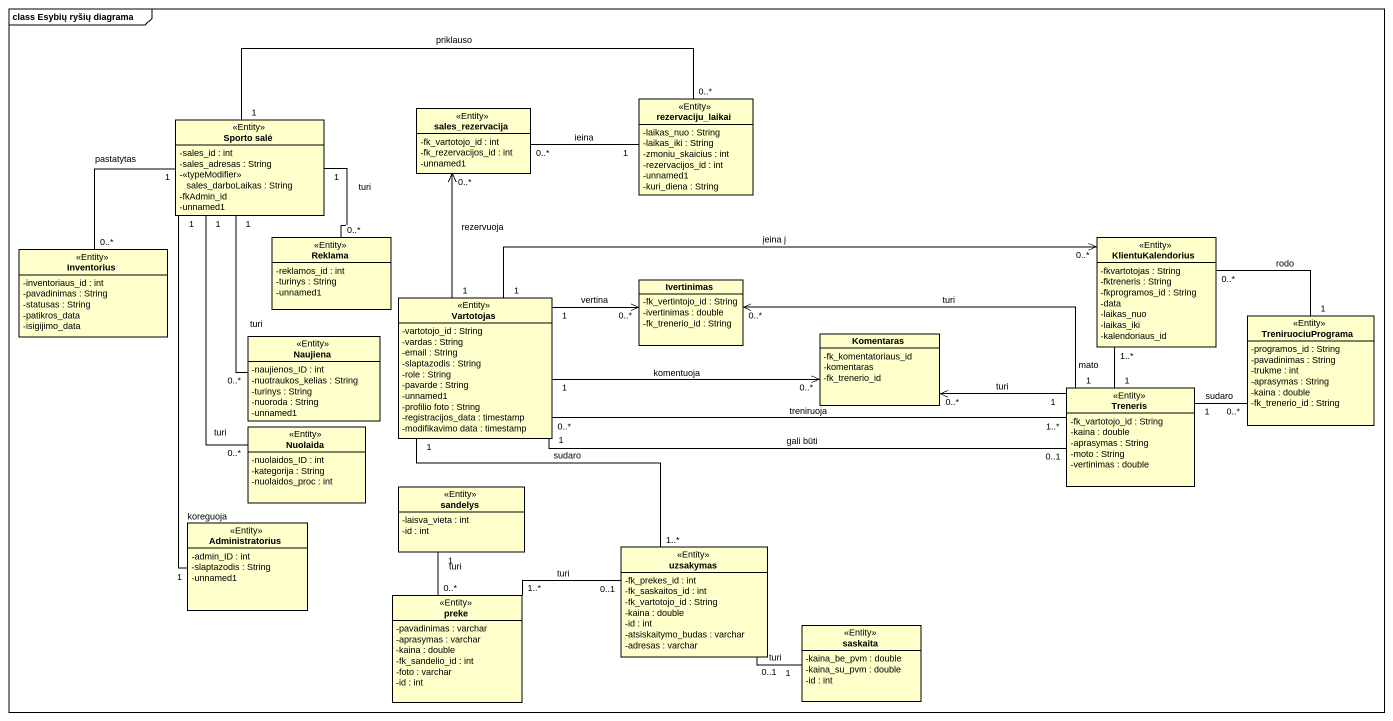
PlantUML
@startuml
mainframe class Esybių ryšių diagrama
hide circle
hide empty members
skinparam classAttributeIconSize 0
class rezervaciju_laikai <<Entity>> {
  -laikas_nuo : String
  -laikas_iki : String
  -zmoniu_skaicius : int
  -rezervacijos_id : int
  -unnamed1
  -kuri_diena : String
}
class "Sporto salė" as Sporto_salė <<Entity>> {
  -sales_id : int
  -sales_adresas : String
  -<<typeModifier>> sales_darboLaikas : String
  -fkAdmin_id
  -unnamed1
}
class sales_rezervacija <<Entity>> {
  -fk_vartotojo_id : int
  -fk_rezervacijos_id : int
  -unnamed1
}
class Inventorius <<Entity>> {
  -inventoriaus_id : int
  -pavadinimas : String
  -statusas : String
  -patikros_data
  -isigijimo_data
}
class Reklama <<Entity>> {
  -reklamos_id : int
  -turinys : String
  -unnamed1
}
class KlientuKalendorius <<Entity>> {
  -fkvartotojas : String
  -fktreneris : String
  -fkprogramos_id : String
  -data
  -laikas_nuo
  -laikas_iki
  -kalendoriaus_id
}
class Vartotojas <<Entity>> {
  -vartotojo_id : String
  -vardas : String
  -email : String
  -slaptazodis : String
  -role : String
  -pavarde : String
  -unnamed1
  -profilio foto : String
  -registracijos_data : timestamp
  -modifikavimo data : timestamp
}
class Ivertinimas {
  -fk_vertintojo_id : String
  -ivertinimas : double
  -fk_trenerio_id : String
}
class Naujiena <<Entity>> {
  -naujienos_ID : int
  -nuotraukos_kelias : String
  -turinys : String
  -nuoroda : String
  -unnamed1
}
class Komentaras {
  -fk_komentatoriaus_id
  -komentaras
  -fk_trenerio_id
}
class TreniruociuPrograma <<Entity>> {
  -programos_id : String
  -pavadinimas : String
  -trukme : int
  -aprasymas : String
  -kaina : double
  -fk_trenerio_id : String
}
class Treneris <<Entity>> {
  -fk_vartotojo_id : String
  -kaina : double
  -aprasymas : String
  -moto : String
  -vertinimas : double
}
class Nuolaida <<Entity>> {
  -nuolaidos_ID : int
  -kategorija : String
  -nuolaidos_proc : int
}
class sandelys <<Entity>> {
  -laisva_vieta : int
  -id : int
}
class Administratorius <<Entity>> {
  -admin_ID : int
  -slaptazodis : String
  -unnamed1
}
class uzsakymas <<Entity>> {
  -fk_prekes_id : int
  -fk_saskaitos_id : int
  -fk_vartotojo_id : String
  -kaina : double
  -id : int
  -atsiskaitymo_budas : varchar
  -adresas : varchar
}
class preke <<Entity>> {
  -pavadinimas : varchar
  -aprasymas : varchar
  -kaina : double
  -fk_sandelio_id : int
  -foto : varchar
  -id : int
}
class saskaita <<Entity>> {
  -kaina_be_pvm : double
  -kaina_su_pvm : double
  -id : int
}
Sporto_salė "1" -right- "0..*" rezervaciju_laikai : priklauso
Sporto_salė "1" -- "0..*" Naujiena : turi
Sporto_salė "1" -- "0..*" Nuolaida : turi
sales_rezervacija "0..*" -right- "1" rezervaciju_laikai : ieina
Inventorius "0..*" -up- "1" Sporto_salė : pastatytas
Reklama "0..*" -up- "1" Sporto_salė : turi
Vartotojas "1" -up-> "0..*" sales_rezervacija : rezervuoja
Vartotojas "1" -right-> "0..*" KlientuKalendorius : įeina į
Vartotojas "1" -right-> "0..*" Ivertinimas : vertina
Vartotojas "1" -right-> "0..*" Komentaras : komentuoja
Vartotojas "1" -right- "0..1" Treneris : gali būti
Vartotojas "1" -- "1..*" uzsakymas : sudaro
TreniruociuPrograma "1" -left- "0..*" KlientuKalendorius : rodo
Treneris "1" -up- "1..*" KlientuKalendorius : mato
Treneris "1..*" -left- "0..*" Vartotojas : treniruoja
Treneris "1" -left-> "0..*" Ivertinimas : turi
Treneris "1" -left-> "0..*" Komentaras : turi
Treneris "1" -right- "0..*" TreniruociuPrograma : sudaro
sandelys "1" -- "0..*" preke : turi
Administratorius "1" -up- "1" Sporto_salė : koreguoja
uzsakymas "0..1" -left- "1..*" preke : turi
uzsakymas "0..1" -right- "1" saskaita : turi
@enduml
